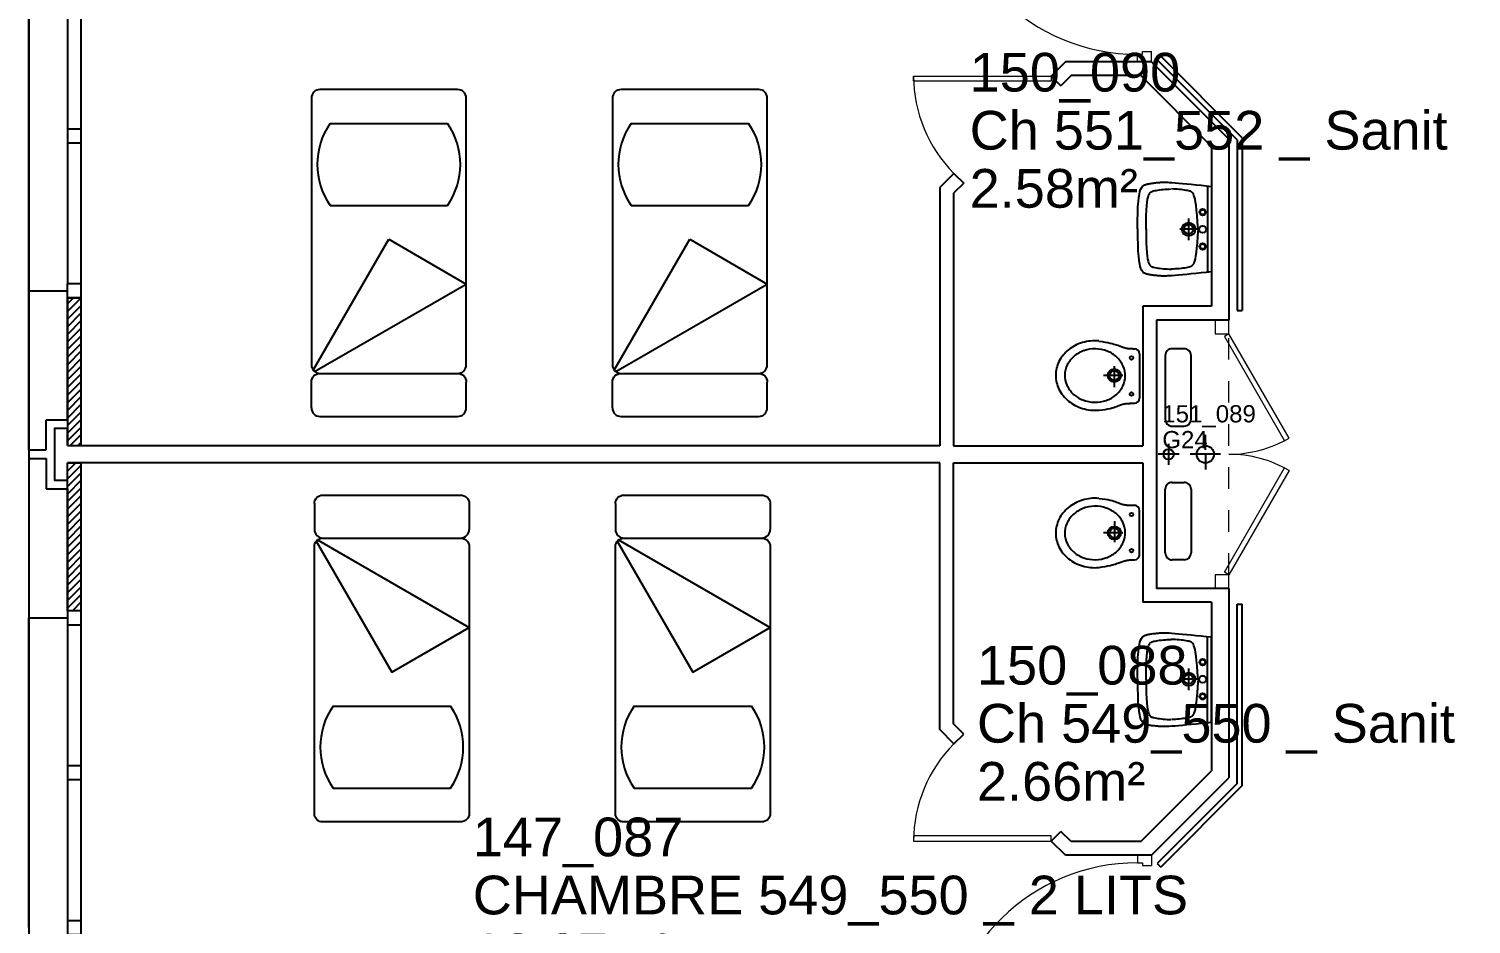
# Model space of a CAD drawing. Header units: metres. Extents: x -5 to 211, y -2 to 116.
# Drawn here: x 143.8 to 152.18, y 86.22 to 91.42 of the extents above; entities that cross this region are included whole.
import ezdxf

# ---------------------------------------------------------------- set-up
doc = ezdxf.new("R2010")
doc.units = ezdxf.units.M
doc.header["$MEASUREMENT"] = 0
doc.linetypes.add('CACHÉ', pattern=[0.25, 0.125, -0.125])
doc.linetypes.add('CONTINU', pattern=[0])
doc.layers.get('0').update_dxf_attribs({"linetype": 'CONTINUOUS'})
for name, color, linetype in [('004 isolation', 7, 'CONTINUOUS'), ('006 sanitaire', 5, 'CONTINUOUS'), ('009 main courante', 171, 'CONTINUOUS'), ('400 Lits', 150, 'CONTINUOUS'), ('A_CHASS', 4, 'CONTINUOUS'), ('A_Etiqu_Gaine', 8, 'CONTINUOUS'), ('A_Etiqu_Gaine_code', 8, 'CONTINUOUS'), ('A_Etiqu_Local', 8, 'CONTINUOUS'), ('A_MURS_ALÈG', 7, 'CONTINU'), ('A_MURS_CLOI', 7, 'CONTINUOUS'), ('A_MURS_STRU', 7, 'CONTINU'), ('CONTOUR', 54, 'CONTINUOUS')]:
    doc.layers.add(name, color=color, linetype=linetype)
doc.layers.add('A_PORT', color=8, linetype='CONTINUOUS', lineweight=0)
doc.styles.add('Attribut', font='arial.ttf')

# ---------------------------------------------------------------- blocks, each defined once
blk = doc.blocks.new('A_Etiqu_Local')
at = {"style": 'Attribut', "flags": 1}
for tag, p in [('CODE_HOPITAL', (-0.4463, 1.9645)), ('CODE_SITE', (-0.4463, 1.7395)), ('CODE_BATIMENT', (-0.4463, 1.5145)), ('CODE_SECTEUR', (-0.4463, 1.2895)), ('CODE_ETAGE', (-0.4463, 1.0645)), ('NOM_NORMALISE', (-0.4463, -0.843)), ('SECTEUR_ACTIVITE', (-0.4463, -1.068)), ('SOUS_SECTEUR_ACTIVITE', (-0.4463, -1.293)), ('VOLUME', (-0.4463, -1.518)), ('SERVICE', (-0.4463, -1.743)), ('CODE_UG', (-0.4463, -1.968)), ('CODE_UA', (-0.4463, -2.193)), ('CODE_POLE', (-0.4463, -2.418)), ('OCCUPANT_EXTERNE', (-0.4463, -2.643)), ('DISPONIBILITE', (-0.4463, -2.868)), ('ACCES_HANDICAPES', (-0.4463, -3.093)), ('NATURE_SOL', (-0.4463, -3.318)), ('RISQUE_LABORATOIRE', (-0.4463, -3.543)), ('AMIANTE', (-0.4463, -3.768))]:
    blk.add_attdef(tag, p, '', height=0.15, dxfattribs=at)
at = {"layer": 'A_Etiqu_Local', "style": 'Attribut'}
for tag, p in [('CODE_PIECE', (-0.4437, 0.5281)), ('NOM_USAGE', (-0.4437, 0.1906)), ('SURFACE', (-0.4437, -0.1469))]:
    blk.add_attdef(tag, p, '', height=0.225, dxfattribs=at)
blk = doc.blocks.new('A_Etiqu_Gaine')
at = {"style": 'Attribut', "flags": 1}
for tag, p in [('CODE_HOPITAL', (-0.4323, 0.8651)), ('CODE_SITE', (-0.4323, 0.7151)), ('CODE_BATIMENT', (-0.4323, 0.5651)), ('CODE_SECTEUR', (-0.4323, 0.4151)), ('CODE_ETAGE', (-0.4323, 0.2651)), ('NOM_NORMALISE', (-0.4323, -0.3349)), ('SECTEUR_ACTIVITE', (-0.4323, -0.4849)), ('SOUS_SECTEUR_ACTIVITE', (-0.4323, -0.6349)), ('SURFACE', (-0.4323, -0.7849)), ('CODE_UG', (-0.4323, -0.9349)), ('CODE_POLE', (-0.4323, -1.0849)), ('AMIANTE', (-0.4323, -1.2349))]:
    blk.add_attdef(tag, p, '', height=0.1, dxfattribs=at)
at = {"layer": 'A_Etiqu_Gaine', "style": 'Attribut'}
blk.add_attdef('NOM_USAGE', (-0.4323, -0.1849), '', height=0.1, dxfattribs=at)
at = {"layer": 'A_Etiqu_Gaine_code', "style": 'Attribut'}
blk.add_attdef('CODE_PIECE', (-0.4323, -0.0349), '', height=0.1, dxfattribs=at)

msp = doc.modelspace()

# ---------------------------------------------------------------- linework, layer by layer
at = {"layer": '004 isolation', "color": 8, "linetype": 'Continuous'}
for p, q in [((144.0616, 89.8566), (144.0252, 89.8202)), ((144.0252, 89.8566), (144.0252, 88.9965)), ((144.0252, 89.8566), (144.1052, 89.8566)), ((144.0252, 89.776), (144.1052, 89.856)), ((144.1052, 89.8118), (144.0252, 89.7318)), ((144.1052, 88.9965), (144.1052, 89.8566)), ((144.0252, 89.6876), (144.1052, 89.7676)), ((144.1052, 89.7234), (144.0252, 89.6434)), ((144.0252, 89.5992), (144.1052, 89.6792)), ((144.1052, 89.635), (144.0252, 89.555)), ((144.0252, 89.5108), (144.1052, 89.5908)), ((144.1052, 89.5466), (144.0252, 89.4666)), ((144.0252, 89.4224), (144.1052, 89.5024)), ((144.1052, 89.4582), (144.0252, 89.3782)), ((144.0252, 89.334), (144.1052, 89.414)), ((144.1052, 89.3698), (144.0252, 89.2898)), ((144.0252, 89.2456), (144.1052, 89.3256)), ((144.1052, 89.2814), (144.0252, 89.2014)), ((144.0252, 89.1572), (144.1052, 89.2372)), ((144.1052, 89.1931), (144.0252, 89.1131)), ((144.0252, 89.0689), (144.1052, 89.1489)), ((144.1052, 89.1047), (144.0252, 89.0247)), ((144.0412, 88.9965), (144.1052, 89.0605)), ((144.0252, 88.9965), (144.1052, 88.9965)), ((144.1052, 89.0163), (144.0854, 88.9965)), ((144.0293, 88.8962), (144.0252, 88.8921)), ((144.0252, 88.8479), (144.0735, 88.8962)), ((144.0252, 88.036), (144.0252, 88.8962)), ((144.0252, 88.8962), (144.1052, 88.8962)), ((144.1052, 88.8837), (144.0252, 88.8037)), ((144.1052, 88.036), (144.1052, 88.8962)), ((144.0252, 88.7595), (144.1052, 88.8395)), ((144.1052, 88.7953), (144.0252, 88.7153)), ((144.0252, 88.6711), (144.1052, 88.7511)), ((144.1052, 88.7069), (144.0252, 88.6269)), ((144.0252, 88.5827), (144.1052, 88.6627)), ((144.1052, 88.6185), (144.0252, 88.5385)), ((144.0252, 88.4943), (144.1052, 88.5743)), ((144.1052, 88.5301), (144.0252, 88.4501)), ((144.0252, 88.4059), (144.1052, 88.4859)), ((144.1052, 88.4418), (144.0252, 88.3618)), ((144.0252, 88.3176), (144.1052, 88.3975)), ((144.1052, 88.3534), (144.0252, 88.2734)), ((144.0252, 88.2292), (144.1052, 88.3092)), ((144.1052, 88.265), (144.0252, 88.185)), ((144.0252, 88.1408), (144.1052, 88.2208)), ((144.1052, 88.1766), (144.0252, 88.0966)), ((144.0252, 88.0524), (144.1052, 88.1324)), ((144.1052, 88.036), (144.0252, 88.036)), ((144.1052, 88.0882), (144.053, 88.036)), ((144.0972, 88.036), (144.1052, 88.044))]:
    msp.add_line(p, q, dxfattribs=at)
at = {"layer": '006 sanitaire', "color": 8, "linetype": 'Continuous'}
for p, q in [((150.2553, 90.4588), (150.2588, 90.4738)), ((150.2588, 90.4738), (150.2626, 90.4854)), ((150.2626, 90.4854), (150.2668, 90.4941)), ((150.2668, 90.4941), (150.2714, 90.5007)), ((150.2714, 90.5007), (150.2737, 90.5034)), ((150.2737, 90.5034), (150.2762, 90.5058)), ((150.2762, 90.5058), (150.2789, 90.508)), ((150.2789, 90.508), (150.2817, 90.5099)), ((150.2817, 90.5099), (150.2848, 90.5116)), ((150.2848, 90.5116), (150.2882, 90.5131)), ((150.2882, 90.5131), (150.2919, 90.5144)), ((150.2919, 90.5144), (150.2959, 90.5156)), ((150.2959, 90.5156), (150.3003, 90.5167)), ((150.3003, 90.5167), (150.3052, 90.5178)), ((150.3052, 90.5178), (150.3105, 90.5188)), ((150.3105, 90.5188), (150.3162, 90.5198)), ((150.3118, 90.4583), (150.3152, 90.4637)), ((150.3152, 90.4637), (150.3169, 90.4659)), ((150.3162, 90.5198), (150.3223, 90.5208)), ((150.3169, 90.4659), (150.3186, 90.4679)), ((150.3186, 90.4679), (150.3205, 90.4695)), ((150.3205, 90.4695), (150.3225, 90.471)), ((150.3223, 90.5208), (150.3285, 90.5217)), ((150.3225, 90.471), (150.3246, 90.4723)), ((150.3246, 90.4723), (150.3269, 90.4734)), ((150.3269, 90.4734), (150.3293, 90.4744)), ((150.3285, 90.5217), (150.335, 90.5226)), ((150.3293, 90.4744), (150.332, 90.4753)), ((150.332, 90.4753), (150.335, 90.4761)), ((150.335, 90.5226), (150.3416, 90.5234)), ((150.335, 90.4761), (150.3382, 90.4769)), ((150.3382, 90.4769), (150.3455, 90.4785)), ((150.3416, 90.5234), (150.3481, 90.5242)), ((150.3455, 90.4785), (150.3539, 90.4801)), ((150.3481, 90.5242), (150.3546, 90.5248)), ((150.3539, 90.4801), (150.3631, 90.4816)), ((150.3546, 90.5248), (150.361, 90.5255)), ((150.361, 90.5255), (150.3672, 90.526)), ((150.3631, 90.4816), (150.3731, 90.483)), ((150.3672, 90.526), (150.3731, 90.5265)), ((150.3731, 90.5265), (150.3788, 90.5269)), ((150.3731, 90.483), (150.3835, 90.4843)), ((150.3788, 90.5269), (150.3844, 90.5272)), ((150.3835, 90.4843), (150.3944, 90.4854)), ((150.3844, 90.5272), (150.39, 90.5274)), ((150.39, 90.5274), (150.3957, 90.5275)), ((150.3944, 90.4854), (150.4055, 90.4864)), ((150.3957, 90.5275), (150.4015, 90.5275)), ((150.4015, 90.5275), (150.4076, 90.5274)), ((150.4055, 90.4864), (150.4167, 90.4873)), ((150.4076, 90.5274), (150.4139, 90.5273)), ((150.4139, 90.5273), (150.4207, 90.527)), ((150.4167, 90.4873), (150.4277, 90.4879)), ((150.4207, 90.527), (150.428, 90.5266)), ((150.4277, 90.4879), (150.4385, 90.4882)), ((150.428, 90.5266), (150.4444, 90.5256)), ((150.4536, 90.4879), (150.4428, 90.4882)), ((150.4444, 90.5256), (150.463, 90.5241)), ((150.4646, 90.4873), (150.4536, 90.4879)), ((150.463, 90.5241), (150.4836, 90.5223)), ((150.4758, 90.4864), (150.4646, 90.4873)), ((150.4869, 90.4854), (150.4758, 90.4864)), ((150.4836, 90.5223), (150.5063, 90.5202)), ((150.4978, 90.4843), (150.4869, 90.4854)), ((150.5083, 90.483), (150.4978, 90.4843)), ((150.5063, 90.5202), (150.5307, 90.5178)), ((150.5182, 90.4816), (150.5083, 90.483)), ((150.5274, 90.4801), (150.5182, 90.4816)), ((150.5358, 90.4785), (150.5274, 90.4801)), ((150.5307, 90.5178), (150.5569, 90.5152)), ((150.5431, 90.4769), (150.5358, 90.4785)), ((150.5463, 90.4761), (150.5431, 90.4769)), ((150.5493, 90.4753), (150.5463, 90.4761)), ((150.552, 90.4744), (150.5493, 90.4753)), ((150.5544, 90.4734), (150.552, 90.4744)), ((150.5567, 90.4723), (150.5544, 90.4734)), ((150.5588, 90.471), (150.5567, 90.4723)), ((150.5569, 90.5152), (150.5845, 90.5124)), ((150.5608, 90.4695), (150.5588, 90.471)), ((150.5627, 90.4679), (150.5608, 90.4695)), ((150.5644, 90.4659), (150.5627, 90.4679)), ((150.5661, 90.4637), (150.5644, 90.4659)), ((150.5695, 90.4583), (150.5661, 90.4637)), ((150.5845, 90.5124), (150.6136, 90.5095)), ((150.6136, 90.5095), (150.6438, 90.5065)), ((150.6438, 90.5065), (150.6753, 90.5034)), ((150.6504, 90.5034), (150.6504, 90.0081)), ((150.6753, 90.5034), (150.6753, 90.0081)), ((150.2456, 90.3487), (150.2473, 90.3852)), ((150.2473, 90.3852), (150.2496, 90.4152)), ((150.2496, 90.4152), (150.2522, 90.4394)), ((150.2522, 90.4394), (150.2553, 90.4588)), ((150.2969, 90.3658), (150.2987, 90.3914)), ((150.2987, 90.3914), (150.3007, 90.4122)), ((150.3007, 90.4122), (150.3031, 90.4286)), ((150.3031, 90.4286), (150.3058, 90.4414)), ((150.3058, 90.4414), (150.3087, 90.4511)), ((150.3087, 90.4511), (150.3118, 90.4583)), ((150.5727, 90.4511), (150.5695, 90.4583)), ((150.5758, 90.4414), (150.5727, 90.4511)), ((150.5788, 90.4286), (150.5758, 90.4414)), ((150.5818, 90.4122), (150.5788, 90.4286)), ((150.5847, 90.3914), (150.5818, 90.4122)), ((150.5876, 90.3658), (150.5847, 90.3914)), ((150.2435, 90.2538), (150.2443, 90.3052)), ((150.2443, 90.3052), (150.2456, 90.3487)), ((150.2944, 90.2535), (150.2948, 90.2975)), ((150.2948, 90.2975), (150.2956, 90.3347)), ((150.2956, 90.3347), (150.2969, 90.3658)), ((150.5417, 90.317), (150.5417, 90.1905)), ((150.5905, 90.3347), (150.5876, 90.3658)), ((150.5934, 90.2975), (150.5905, 90.3347)), ((150.5964, 90.2535), (150.5934, 90.2975)), ((150.2435, 90.2577), (150.2443, 90.2063)), ((150.2944, 90.2569), (150.2948, 90.2129)), ((150.2948, 90.2129), (150.2956, 90.1757)), ((150.5928, 90.2538), (150.4907, 90.2538)), ((150.5934, 90.2129), (150.5905, 90.1757)), ((150.5964, 90.2569), (150.5934, 90.2129)), ((150.2443, 90.2063), (150.2456, 90.1627)), ((150.2456, 90.1627), (150.2473, 90.1263)), ((150.2473, 90.1263), (150.2496, 90.0963)), ((150.2956, 90.1757), (150.2969, 90.1446)), ((150.2969, 90.1446), (150.2987, 90.119)), ((150.5876, 90.1446), (150.5847, 90.119)), ((150.5905, 90.1757), (150.5876, 90.1446)), ((150.2496, 90.0963), (150.2522, 90.072)), ((150.2522, 90.072), (150.2553, 90.0527)), ((150.2553, 90.0527), (150.2588, 90.0376)), ((150.2987, 90.119), (150.3007, 90.0982)), ((150.3007, 90.0982), (150.3031, 90.0818)), ((150.3031, 90.0818), (150.3058, 90.069)), ((150.3058, 90.069), (150.3087, 90.0593)), ((150.3087, 90.0593), (150.3118, 90.0521)), ((150.3118, 90.0521), (150.3152, 90.0467)), ((150.3152, 90.0467), (150.3169, 90.0445)), ((150.3169, 90.0445), (150.3186, 90.0425)), ((150.3186, 90.0425), (150.3205, 90.0409)), ((150.3205, 90.0409), (150.3225, 90.0394)), ((150.5608, 90.0409), (150.5588, 90.0394)), ((150.5627, 90.0425), (150.5608, 90.0409)), ((150.5644, 90.0445), (150.5627, 90.0425)), ((150.5661, 90.0467), (150.5644, 90.0445)), ((150.5695, 90.0521), (150.5661, 90.0467)), ((150.5727, 90.0593), (150.5695, 90.0521)), ((150.5758, 90.069), (150.5727, 90.0593)), ((150.5788, 90.0818), (150.5758, 90.069)), ((150.5818, 90.0982), (150.5788, 90.0818)), ((150.5847, 90.119), (150.5818, 90.0982)), ((150.2588, 90.0376), (150.2626, 90.0261)), ((150.2626, 90.0261), (150.2668, 90.0174)), ((150.2668, 90.0174), (150.2714, 90.0108)), ((150.2714, 90.0108), (150.2737, 90.008)), ((150.2737, 90.008), (150.2762, 90.0056)), ((150.2762, 90.0056), (150.2789, 90.0035)), ((150.2789, 90.0035), (150.2817, 90.0016)), ((150.2817, 90.0016), (150.2848, 89.9999)), ((150.2848, 89.9999), (150.2882, 89.9984)), ((150.2882, 89.9984), (150.2919, 89.997)), ((150.2919, 89.997), (150.2959, 89.9958)), ((150.2959, 89.9958), (150.3003, 89.9947)), ((150.3003, 89.9947), (150.3052, 89.9936)), ((150.3052, 89.9936), (150.3105, 89.9926)), ((150.3105, 89.9926), (150.3162, 89.9916)), ((150.3162, 89.9916), (150.3223, 89.9906)), ((150.3223, 89.9906), (150.3285, 89.9897)), ((150.3225, 90.0394), (150.3246, 90.0381)), ((150.3246, 90.0381), (150.3269, 90.037)), ((150.3269, 90.037), (150.3293, 90.036)), ((150.3285, 89.9897), (150.335, 89.9889)), ((150.3293, 90.036), (150.332, 90.0351)), ((150.332, 90.0351), (150.335, 90.0343)), ((150.335, 90.0343), (150.3382, 90.0335)), ((150.335, 89.9889), (150.3416, 89.9881)), ((150.3382, 90.0335), (150.3455, 90.0319)), ((150.3416, 89.9881), (150.3481, 89.9873)), ((150.3455, 90.0319), (150.3539, 90.0303)), ((150.3481, 89.9873), (150.3546, 89.9866)), ((150.3539, 90.0303), (150.3632, 90.0288)), ((150.3546, 89.9866), (150.361, 89.986)), ((150.361, 89.986), (150.3672, 89.9854)), ((150.3632, 90.0288), (150.3732, 90.0274)), ((150.3672, 89.9854), (150.3731, 89.985)), ((150.3731, 89.985), (150.3788, 89.9846)), ((150.3732, 90.0274), (150.3838, 90.0261)), ((150.3788, 89.9846), (150.3844, 89.9843)), ((150.3838, 90.0261), (150.3949, 90.0249)), ((150.3844, 89.9843), (150.39, 89.9841)), ((150.39, 89.9841), (150.3957, 89.984)), ((150.3949, 90.0249), (150.4063, 90.0239)), ((150.3957, 89.984), (150.4015, 89.9839)), ((150.4015, 89.9839), (150.4076, 89.984)), ((150.4063, 90.0239), (150.4178, 90.0231)), ((150.4076, 89.984), (150.4139, 89.9842)), ((150.4139, 89.9842), (150.4207, 89.9845)), ((150.4178, 90.0231), (150.4293, 90.0225)), ((150.4207, 89.9845), (150.428, 89.9848)), ((150.428, 89.9848), (150.4444, 89.9859)), ((150.4293, 90.0225), (150.4407, 90.0221)), ((150.452, 90.0225), (150.4406, 90.0221)), ((150.4444, 89.9859), (150.463, 89.9874)), ((150.4635, 90.0231), (150.452, 90.0225)), ((150.463, 89.9874), (150.4836, 89.9892)), ((150.475, 90.0239), (150.4635, 90.0231)), ((150.4864, 90.0249), (150.475, 90.0239)), ((150.4836, 89.9892), (150.5063, 89.9913)), ((150.4975, 90.0261), (150.4864, 90.0249)), ((150.5081, 90.0274), (150.4975, 90.0261)), ((150.5063, 89.9913), (150.5307, 89.9936)), ((150.5181, 90.0288), (150.5081, 90.0274)), ((150.5274, 90.0303), (150.5181, 90.0288)), ((150.5358, 90.0319), (150.5274, 90.0303)), ((150.5307, 89.9936), (150.5569, 89.9962)), ((150.5431, 90.0335), (150.5358, 90.0319)), ((150.5463, 90.0343), (150.5431, 90.0335)), ((150.5493, 90.0351), (150.5463, 90.0343)), ((150.552, 90.036), (150.5493, 90.0351)), ((150.5544, 90.037), (150.552, 90.036)), ((150.5567, 90.0381), (150.5544, 90.037)), ((150.5588, 90.0394), (150.5567, 90.0381)), ((150.5569, 89.9962), (150.5845, 89.999)), ((150.5845, 89.999), (150.6136, 90.0019)), ((150.6136, 90.0019), (150.6438, 90.005)), ((150.6438, 90.005), (150.6753, 90.0081)), ((150.0196, 89.6041), (150.039, 89.6011)), ((150.039, 89.6011), (150.0562, 89.5982)), ((150.0562, 89.5982), (150.0713, 89.5954)), ((150.0713, 89.5954), (150.0847, 89.5926)), ((150.0847, 89.5926), (150.0963, 89.5898)), ((150.0963, 89.5898), (150.1064, 89.5872)), ((150.1064, 89.5872), (150.1152, 89.5847)), ((150.1152, 89.5847), (150.1228, 89.5823)), ((150.1228, 89.5823), (150.1294, 89.5801)), ((150.1294, 89.5801), (150.1352, 89.578)), ((150.1352, 89.578), (150.1378, 89.5771)), ((150.1378, 89.5771), (150.1402, 89.5762)), ((150.1402, 89.5762), (150.1426, 89.5753)), ((150.1426, 89.5753), (150.1448, 89.5745)), ((150.1448, 89.5745), (150.1469, 89.5737)), ((150.1469, 89.5737), (150.149, 89.5729)), ((150.149, 89.5729), (150.1511, 89.5721)), ((150.1511, 89.5721), (150.1531, 89.5714)), ((150.1531, 89.5714), (150.1552, 89.5706)), ((150.1552, 89.5706), (150.1572, 89.5699)), ((150.1572, 89.5699), (150.1594, 89.5692)), ((150.1594, 89.5692), (150.1616, 89.5684)), ((150.1616, 89.5684), (150.1638, 89.5677)), ((150.1638, 89.5677), (150.166, 89.567)), ((150.166, 89.567), (150.1683, 89.5663)), ((150.1683, 89.5663), (150.1706, 89.5657)), ((150.1706, 89.5657), (150.1729, 89.565)), ((150.1729, 89.565), (150.1751, 89.5645)), ((150.1751, 89.5645), (150.1774, 89.5639)), ((150.1774, 89.5639), (150.1797, 89.5634)), ((150.1797, 89.5634), (150.1841, 89.5625)), ((150.1841, 89.5625), (150.1884, 89.5618)), ((150.1884, 89.5618), (150.1927, 89.5612)), ((150.1927, 89.5612), (150.197, 89.5608)), ((150.197, 89.5608), (150.2012, 89.5605)), ((150.2012, 89.5605), (150.2055, 89.5603)), ((150.2055, 89.5603), (150.2099, 89.5602)), ((150.2099, 89.5602), (150.2144, 89.5602)), ((150.2144, 89.5602), (150.219, 89.5601)), ((150.219, 89.5601), (150.2237, 89.5601)), ((150.2237, 89.5601), (150.2269, 89.56)), ((150.5157, 89.5599), (150.4457, 89.5599)), ((150.1099, 89.3355), (150.1099, 89.4576)), ((150.2557, 89.53), (150.2557, 89.2728)), ((150.4057, 89.5199), (150.4057, 89.1499)), ((150.5557, 89.1499), (150.5557, 89.5199)), ((150.1588, 89.4039), (150.0465, 89.4039)), ((150.0196, 89.2037), (150.039, 89.2054)), ((150.039, 89.2054), (150.0562, 89.2075)), ((150.0562, 89.2075), (150.0713, 89.2099)), ((150.0713, 89.2099), (150.0847, 89.2126)), ((150.0847, 89.2126), (150.0963, 89.2154)), ((150.0963, 89.2154), (150.1064, 89.2183)), ((150.1064, 89.2183), (150.1152, 89.2212)), ((150.1152, 89.2212), (150.1228, 89.2241)), ((150.1228, 89.2241), (150.1294, 89.2268)), ((150.1294, 89.2268), (150.1352, 89.2292)), ((150.1352, 89.2292), (150.1378, 89.2303)), ((150.1378, 89.2303), (150.1402, 89.2313)), ((150.1402, 89.2313), (150.1426, 89.2323)), ((150.1426, 89.2323), (150.1448, 89.2331)), ((150.1448, 89.2331), (150.1469, 89.234)), ((150.1469, 89.234), (150.149, 89.2347)), ((150.149, 89.2347), (150.1511, 89.2354)), ((150.1511, 89.2354), (150.1531, 89.2361)), ((150.1531, 89.2361), (150.1552, 89.2367)), ((150.1552, 89.2367), (150.1572, 89.2373)), ((150.1572, 89.2373), (150.1594, 89.2378)), ((150.1594, 89.2378), (150.1616, 89.2383)), ((150.1616, 89.2383), (150.1638, 89.2387)), ((150.1638, 89.2387), (150.166, 89.2392)), ((150.166, 89.2392), (150.1683, 89.2396)), ((150.1683, 89.2396), (150.1706, 89.2399)), ((150.1706, 89.2399), (150.1729, 89.2403)), ((150.1729, 89.2403), (150.1751, 89.2406)), ((150.1751, 89.2406), (150.1774, 89.2409)), ((150.1774, 89.2409), (150.1797, 89.2411)), ((150.1797, 89.2411), (150.1841, 89.2416)), ((150.1841, 89.2416), (150.1884, 89.2419)), ((150.1884, 89.2419), (150.1927, 89.2422)), ((150.1927, 89.2422), (150.197, 89.2424)), ((150.197, 89.2424), (150.2012, 89.2425)), ((150.2012, 89.2425), (150.2055, 89.2426)), ((150.2055, 89.2426), (150.2099, 89.2427)), ((150.2099, 89.2427), (150.2144, 89.2427)), ((150.2144, 89.2427), (150.219, 89.2427)), ((150.219, 89.2427), (150.2237, 89.2427)), ((150.2237, 89.2427), (150.2269, 89.2429)), ((150.4457, 89.1099), (150.5157, 89.1099)), ((150.639, 88.9716), (150.639, 89.0594)), ((150.4253, 89.008), (150.4253, 88.885)), ((150.4868, 88.9465), (150.3638, 88.9465)), ((150.7269, 88.9465), (150.5512, 88.9465)), ((150.639, 88.9465), (150.639, 88.8587)), ((150.4457, 88.7831), (150.5157, 88.7831)), ((150.4057, 88.3731), (150.4057, 88.7431)), ((150.5557, 88.7431), (150.5557, 88.3731)), ((150.0196, 88.6894), (150.039, 88.6877)), ((150.039, 88.6877), (150.0562, 88.6856)), ((150.0562, 88.6856), (150.0713, 88.6831)), ((150.0713, 88.6831), (150.0847, 88.6805)), ((150.0847, 88.6805), (150.0963, 88.6776)), ((150.0963, 88.6776), (150.1064, 88.6747)), ((150.1064, 88.6747), (150.1152, 88.6718)), ((150.1152, 88.6718), (150.1228, 88.669)), ((150.1228, 88.669), (150.1294, 88.6663)), ((150.1294, 88.6663), (150.1352, 88.6639)), ((150.1352, 88.6639), (150.1378, 88.6628)), ((150.1378, 88.6628), (150.1402, 88.6618)), ((150.1402, 88.6618), (150.1426, 88.6608)), ((150.1426, 88.6608), (150.1448, 88.6599)), ((150.1448, 88.6599), (150.1469, 88.6591)), ((150.1469, 88.6591), (150.149, 88.6583)), ((150.149, 88.6583), (150.1511, 88.6576)), ((150.1511, 88.6576), (150.1531, 88.657)), ((150.1531, 88.657), (150.1552, 88.6564)), ((150.1552, 88.6564), (150.1572, 88.6558)), ((150.1572, 88.6558), (150.1594, 88.6553)), ((150.1594, 88.6553), (150.1616, 88.6548)), ((150.1616, 88.6548), (150.1638, 88.6543)), ((150.1638, 88.6543), (150.166, 88.6539)), ((150.166, 88.6539), (150.1683, 88.6535)), ((150.1683, 88.6535), (150.1706, 88.6531)), ((150.1706, 88.6531), (150.1729, 88.6528)), ((150.1729, 88.6528), (150.1751, 88.6525)), ((150.1751, 88.6525), (150.1774, 88.6522)), ((150.1774, 88.6522), (150.1797, 88.6519)), ((150.1797, 88.6519), (150.1841, 88.6515)), ((150.1841, 88.6515), (150.1884, 88.6511)), ((150.1884, 88.6511), (150.1927, 88.6509)), ((150.1927, 88.6509), (150.197, 88.6507)), ((150.197, 88.6507), (150.2012, 88.6505)), ((150.2012, 88.6505), (150.2055, 88.6504)), ((150.2055, 88.6504), (150.2099, 88.6504)), ((150.2099, 88.6504), (150.2144, 88.6503)), ((150.2144, 88.6503), (150.219, 88.6503)), ((150.219, 88.6503), (150.2237, 88.6503)), ((150.2237, 88.6503), (150.2269, 88.6502)), ((150.2557, 88.363), (150.2557, 88.6202)), ((150.1099, 88.5575), (150.1099, 88.4355)), ((150.1588, 88.4892), (150.0465, 88.4892)), ((150.0196, 88.289), (150.039, 88.2919)), ((150.039, 88.2919), (150.0562, 88.2948)), ((150.0562, 88.2948), (150.0713, 88.2977)), ((150.0713, 88.2977), (150.0847, 88.3005)), ((150.0847, 88.3005), (150.0963, 88.3032)), ((150.0963, 88.3032), (150.1064, 88.3059)), ((150.1064, 88.3059), (150.1152, 88.3084)), ((150.1152, 88.3084), (150.1228, 88.3108)), ((150.1228, 88.3108), (150.1294, 88.313)), ((150.1294, 88.313), (150.1352, 88.315)), ((150.1352, 88.315), (150.1378, 88.316)), ((150.1378, 88.316), (150.1402, 88.3169)), ((150.1402, 88.3169), (150.1426, 88.3178)), ((150.1426, 88.3178), (150.1448, 88.3186)), ((150.1448, 88.3186), (150.1469, 88.3194)), ((150.1469, 88.3194), (150.149, 88.3202)), ((150.149, 88.3202), (150.1511, 88.3209)), ((150.1511, 88.3209), (150.1531, 88.3217)), ((150.1531, 88.3217), (150.1552, 88.3224)), ((150.1552, 88.3224), (150.1572, 88.3232)), ((150.1572, 88.3232), (150.1594, 88.3239)), ((150.1594, 88.3239), (150.1616, 88.3246)), ((150.1616, 88.3246), (150.1638, 88.3253)), ((150.1638, 88.3253), (150.166, 88.326)), ((150.166, 88.326), (150.1683, 88.3267)), ((150.1683, 88.3267), (150.1706, 88.3274)), ((150.1706, 88.3274), (150.1729, 88.328)), ((150.1729, 88.328), (150.1751, 88.3286)), ((150.1751, 88.3286), (150.1774, 88.3292)), ((150.1774, 88.3292), (150.1797, 88.3297)), ((150.1797, 88.3297), (150.1841, 88.3306)), ((150.1841, 88.3306), (150.1884, 88.3313)), ((150.1884, 88.3313), (150.1927, 88.3318)), ((150.1927, 88.3318), (150.197, 88.3322)), ((150.197, 88.3322), (150.2012, 88.3325)), ((150.2012, 88.3325), (150.2055, 88.3327)), ((150.2055, 88.3327), (150.2099, 88.3328)), ((150.2099, 88.3328), (150.2144, 88.3329)), ((150.2144, 88.3329), (150.219, 88.3329)), ((150.219, 88.3329), (150.2237, 88.3329)), ((150.2237, 88.3329), (150.2269, 88.333)), ((150.5157, 88.3331), (150.4457, 88.3331)), ((150.2588, 87.8554), (150.2626, 87.867)), ((150.2626, 87.867), (150.2668, 87.8757)), ((150.2668, 87.8757), (150.2714, 87.8823)), ((150.2714, 87.8823), (150.2737, 87.885)), ((150.2737, 87.885), (150.2762, 87.8875)), ((150.2762, 87.8875), (150.2789, 87.8896)), ((150.2789, 87.8896), (150.2817, 87.8915)), ((150.2817, 87.8915), (150.2848, 87.8932)), ((150.2848, 87.8932), (150.2882, 87.8947)), ((150.2882, 87.8947), (150.2919, 87.896)), ((150.2919, 87.896), (150.2959, 87.8972)), ((150.2959, 87.8972), (150.3003, 87.8984)), ((150.3003, 87.8984), (150.3052, 87.8994)), ((150.3052, 87.8994), (150.3105, 87.9005)), ((150.3105, 87.9005), (150.3162, 87.9015)), ((150.3162, 87.9015), (150.3223, 87.9024)), ((150.3223, 87.9024), (150.3285, 87.9033)), ((150.3285, 87.9033), (150.335, 87.9042)), ((150.335, 87.9042), (150.3416, 87.905)), ((150.3382, 87.8596), (150.3455, 87.8612)), ((150.3416, 87.905), (150.3481, 87.9058)), ((150.3455, 87.8612), (150.3539, 87.8627)), ((150.3481, 87.9058), (150.3546, 87.9064)), ((150.3539, 87.8627), (150.3632, 87.8642)), ((150.3546, 87.9064), (150.361, 87.9071)), ((150.361, 87.9071), (150.3672, 87.9076)), ((150.3632, 87.8642), (150.3732, 87.8657)), ((150.3672, 87.9076), (150.3731, 87.9081)), ((150.3731, 87.9081), (150.3788, 87.9085)), ((150.3732, 87.8657), (150.3838, 87.867)), ((150.3788, 87.9085), (150.3844, 87.9088)), ((150.3838, 87.867), (150.3949, 87.8681)), ((150.3844, 87.9088), (150.39, 87.909)), ((150.39, 87.909), (150.3957, 87.9091)), ((150.3949, 87.8681), (150.4063, 87.8691)), ((150.3957, 87.9091), (150.4015, 87.9091)), ((150.4015, 87.9091), (150.4076, 87.909)), ((150.4063, 87.8691), (150.4178, 87.87)), ((150.4076, 87.909), (150.4139, 87.9089)), ((150.4139, 87.9089), (150.4207, 87.9086)), ((150.4178, 87.87), (150.4293, 87.8706)), ((150.4207, 87.9086), (150.428, 87.9082)), ((150.428, 87.9082), (150.4444, 87.9072)), ((150.4293, 87.8706), (150.4407, 87.871)), ((150.452, 87.8706), (150.4406, 87.871)), ((150.4444, 87.9072), (150.463, 87.9057)), ((150.4635, 87.87), (150.452, 87.8706)), ((150.463, 87.9057), (150.4836, 87.9039)), ((150.475, 87.8691), (150.4635, 87.87)), ((150.4864, 87.8681), (150.475, 87.8691)), ((150.4836, 87.9039), (150.5063, 87.9018)), ((150.4975, 87.867), (150.4864, 87.8681)), ((150.5081, 87.8657), (150.4975, 87.867)), ((150.5063, 87.9018), (150.5307, 87.8994)), ((150.5181, 87.8642), (150.5081, 87.8657)), ((150.5274, 87.8627), (150.5181, 87.8642)), ((150.5358, 87.8612), (150.5274, 87.8627)), ((150.5307, 87.8994), (150.5569, 87.8968)), ((150.5431, 87.8596), (150.5358, 87.8612)), ((150.5569, 87.8968), (150.5845, 87.894)), ((150.5845, 87.894), (150.6136, 87.8911)), ((150.6136, 87.8911), (150.6438, 87.8881)), ((150.6438, 87.8881), (150.6753, 87.885)), ((150.6504, 87.3897), (150.6504, 87.885)), ((150.6753, 87.3897), (150.6753, 87.885)), ((150.2473, 87.7668), (150.2496, 87.7968)), ((150.2496, 87.7968), (150.2522, 87.8211)), ((150.2522, 87.8211), (150.2553, 87.8404)), ((150.2553, 87.8404), (150.2588, 87.8554)), ((150.2987, 87.7741), (150.3007, 87.7948)), ((150.3007, 87.7948), (150.3031, 87.8113)), ((150.3031, 87.8113), (150.3058, 87.824)), ((150.3058, 87.824), (150.3087, 87.8337)), ((150.3087, 87.8337), (150.3118, 87.841)), ((150.3118, 87.841), (150.3152, 87.8464)), ((150.3152, 87.8464), (150.3169, 87.8486)), ((150.3169, 87.8486), (150.3186, 87.8505)), ((150.3186, 87.8505), (150.3205, 87.8522)), ((150.3205, 87.8522), (150.3225, 87.8537)), ((150.3225, 87.8537), (150.3246, 87.8549)), ((150.3246, 87.8549), (150.3269, 87.8561)), ((150.3269, 87.8561), (150.3293, 87.8571)), ((150.3293, 87.8571), (150.332, 87.858)), ((150.332, 87.858), (150.335, 87.8588)), ((150.335, 87.8588), (150.3382, 87.8596)), ((150.5463, 87.8588), (150.5431, 87.8596)), ((150.5493, 87.858), (150.5463, 87.8588)), ((150.552, 87.8571), (150.5493, 87.858)), ((150.5544, 87.8561), (150.552, 87.8571)), ((150.5567, 87.8549), (150.5544, 87.8561)), ((150.5588, 87.8537), (150.5567, 87.8549)), ((150.5608, 87.8522), (150.5588, 87.8537)), ((150.5627, 87.8505), (150.5608, 87.8522)), ((150.5644, 87.8486), (150.5627, 87.8505)), ((150.5661, 87.8464), (150.5644, 87.8486)), ((150.5695, 87.841), (150.5661, 87.8464)), ((150.5727, 87.8337), (150.5695, 87.841)), ((150.5758, 87.824), (150.5727, 87.8337)), ((150.5788, 87.8113), (150.5758, 87.824)), ((150.5818, 87.7948), (150.5788, 87.8113)), ((150.5847, 87.7741), (150.5818, 87.7948)), ((150.2443, 87.6868), (150.2456, 87.7303)), ((150.2456, 87.7303), (150.2473, 87.7668)), ((150.2948, 87.6801), (150.2956, 87.7174)), ((150.2956, 87.7174), (150.2969, 87.7485)), ((150.2969, 87.7485), (150.2987, 87.7741)), ((150.5417, 87.7025), (150.5417, 87.5761)), ((150.5876, 87.7485), (150.5847, 87.7741)), ((150.5905, 87.7174), (150.5876, 87.7485)), ((150.5934, 87.6801), (150.5905, 87.7174)), ((150.2435, 87.6354), (150.2443, 87.6868)), ((150.2435, 87.6393), (150.2443, 87.5879)), ((150.2944, 87.6362), (150.2948, 87.6801)), ((150.2944, 87.6395), (150.2948, 87.5956)), ((150.5928, 87.6393), (150.4907, 87.6393)), ((150.5964, 87.6362), (150.5934, 87.6801)), ((150.5964, 87.6395), (150.5934, 87.5956)), ((150.2443, 87.5879), (150.2456, 87.5443)), ((150.2456, 87.5443), (150.2473, 87.5079)), ((150.2948, 87.5956), (150.2956, 87.5583)), ((150.2956, 87.5583), (150.2969, 87.5272)), ((150.2969, 87.5272), (150.2987, 87.5016)), ((150.5876, 87.5272), (150.5847, 87.5016)), ((150.5905, 87.5583), (150.5876, 87.5272)), ((150.5934, 87.5956), (150.5905, 87.5583)), ((150.2473, 87.5079), (150.2496, 87.4779)), ((150.2496, 87.4779), (150.2522, 87.4536)), ((150.2522, 87.4536), (150.2553, 87.4343)), ((150.2987, 87.5016), (150.3007, 87.4809)), ((150.3007, 87.4809), (150.3031, 87.4645)), ((150.3031, 87.4645), (150.3058, 87.4517)), ((150.3058, 87.4517), (150.3087, 87.442)), ((150.3087, 87.442), (150.3118, 87.4347)), ((150.5727, 87.442), (150.5695, 87.4347)), ((150.5758, 87.4517), (150.5727, 87.442)), ((150.5788, 87.4645), (150.5758, 87.4517)), ((150.5818, 87.4809), (150.5788, 87.4645)), ((150.5847, 87.5016), (150.5818, 87.4809)), ((150.2553, 87.4343), (150.2588, 87.4192)), ((150.2588, 87.4192), (150.2626, 87.4077)), ((150.2626, 87.4077), (150.2668, 87.399)), ((150.2668, 87.399), (150.2714, 87.3924)), ((150.2714, 87.3924), (150.2737, 87.3896)), ((150.2737, 87.3896), (150.2762, 87.3872)), ((150.2762, 87.3872), (150.2789, 87.3851)), ((150.2789, 87.3851), (150.2817, 87.3832)), ((150.2817, 87.3832), (150.2848, 87.3815)), ((150.2848, 87.3815), (150.2882, 87.38)), ((150.2882, 87.38), (150.2919, 87.3787)), ((150.2919, 87.3787), (150.2959, 87.3774)), ((150.2959, 87.3774), (150.3003, 87.3763)), ((150.3003, 87.3763), (150.3052, 87.3752)), ((150.3052, 87.3752), (150.3105, 87.3742)), ((150.3105, 87.3742), (150.3162, 87.3732)), ((150.3118, 87.4347), (150.3152, 87.4293)), ((150.3152, 87.4293), (150.3169, 87.4271)), ((150.3162, 87.3732), (150.3223, 87.3723)), ((150.3169, 87.4271), (150.3186, 87.4252)), ((150.3186, 87.4252), (150.3205, 87.4235)), ((150.3205, 87.4235), (150.3225, 87.4221)), ((150.3223, 87.3723), (150.3285, 87.3713)), ((150.3225, 87.4221), (150.3246, 87.4208)), ((150.3246, 87.4208), (150.3269, 87.4197)), ((150.3269, 87.4197), (150.3293, 87.4187)), ((150.3285, 87.3713), (150.335, 87.3705)), ((150.3293, 87.4187), (150.332, 87.4178)), ((150.332, 87.4178), (150.335, 87.4169)), ((150.335, 87.4169), (150.3382, 87.4161)), ((150.335, 87.3705), (150.3416, 87.3697)), ((150.3382, 87.4161), (150.3455, 87.4145)), ((150.3416, 87.3697), (150.3481, 87.3689)), ((150.3455, 87.4145), (150.3539, 87.413)), ((150.3481, 87.3689), (150.3546, 87.3682)), ((150.3539, 87.413), (150.3631, 87.4115)), ((150.3546, 87.3682), (150.361, 87.3676)), ((150.361, 87.3676), (150.3672, 87.367)), ((150.3631, 87.4115), (150.3731, 87.4101)), ((150.3672, 87.367), (150.3731, 87.3666)), ((150.3731, 87.4101), (150.3835, 87.4088)), ((150.3731, 87.3666), (150.3788, 87.3662)), ((150.3788, 87.3662), (150.3844, 87.3659)), ((150.3835, 87.4088), (150.3944, 87.4076)), ((150.3844, 87.3659), (150.39, 87.3657)), ((150.39, 87.3657), (150.3957, 87.3656)), ((150.3944, 87.4076), (150.4055, 87.4066)), ((150.3957, 87.3656), (150.4015, 87.3655)), ((150.4015, 87.3655), (150.4076, 87.3656)), ((150.4055, 87.4066), (150.4167, 87.4058)), ((150.4076, 87.3656), (150.4139, 87.3658)), ((150.4139, 87.3658), (150.4207, 87.3661)), ((150.4167, 87.4058), (150.4277, 87.4052)), ((150.4207, 87.3661), (150.428, 87.3664)), ((150.4277, 87.4052), (150.4385, 87.4048)), ((150.428, 87.3664), (150.4444, 87.3675)), ((150.4536, 87.4052), (150.4428, 87.4048)), ((150.4444, 87.3675), (150.463, 87.369)), ((150.4646, 87.4058), (150.4536, 87.4052)), ((150.463, 87.369), (150.4836, 87.3708)), ((150.4758, 87.4066), (150.4646, 87.4058)), ((150.4869, 87.4076), (150.4758, 87.4066)), ((150.4836, 87.3708), (150.5063, 87.3729)), ((150.4978, 87.4088), (150.4869, 87.4076)), ((150.5083, 87.4101), (150.4978, 87.4088)), ((150.5063, 87.3729), (150.5307, 87.3752)), ((150.5182, 87.4115), (150.5083, 87.4101)), ((150.5274, 87.413), (150.5182, 87.4115)), ((150.5358, 87.4145), (150.5274, 87.413)), ((150.5307, 87.3752), (150.5569, 87.3778)), ((150.5431, 87.4161), (150.5358, 87.4145)), ((150.5463, 87.4169), (150.5431, 87.4161)), ((150.5493, 87.4178), (150.5463, 87.4169)), ((150.552, 87.4187), (150.5493, 87.4178)), ((150.5544, 87.4197), (150.552, 87.4187)), ((150.5567, 87.4208), (150.5544, 87.4197)), ((150.5588, 87.4221), (150.5567, 87.4208)), ((150.5569, 87.3778), (150.5845, 87.3806)), ((150.5608, 87.4235), (150.5588, 87.4221)), ((150.5627, 87.4252), (150.5608, 87.4235)), ((150.5644, 87.4271), (150.5627, 87.4252)), ((150.5661, 87.4293), (150.5644, 87.4271)), ((150.5695, 87.4347), (150.5661, 87.4293)), ((150.5845, 87.3806), (150.6136, 87.3835)), ((150.6136, 87.3835), (150.6438, 87.3866)), ((150.6438, 87.3866), (150.6753, 87.3897))]:
    msp.add_line(p, q, dxfattribs=at)
for centre, radius in [((150.5417, 90.2538), 0.0387), ((150.6232, 90.3533), 0.0189), ((150.6232, 90.3533), 0.0144), ((150.5417, 90.2538), 0.0274), ((150.6232, 90.2538), 0.0204), ((150.6232, 90.1543), 0.0189), ((150.6232, 90.1543), 0.0144), ((150.2096, 89.5064), 0.0105), ((150.1099, 89.4039), 0.0383), ((150.1099, 89.4039), 0.0276), ((150.2096, 89.2965), 0.0105), ((150.4253, 88.9465), 0.03), ((150.639, 88.9465), 0.05), ((150.2096, 88.5966), 0.0105), ((150.1099, 88.4892), 0.0383), ((150.1099, 88.4892), 0.0276), ((150.2096, 88.3866), 0.0105), ((150.6232, 87.7388), 0.0189), ((150.6232, 87.7388), 0.0144), ((150.5417, 87.6393), 0.0387), ((150.5417, 87.6393), 0.0274), ((150.6232, 87.6393), 0.0204), ((150.6232, 87.5398), 0.0189), ((150.6232, 87.5398), 0.0144)]:
    msp.add_circle(centre, radius, dxfattribs=at)
for centre, radius, start, end in [((149.973, 89.3923), 0.2069, 128.66279, 153.37745), ((149.9887, 89.3727), 0.232, 106.21991, 128.66193), ((149.9894, 89.3819), 0.1761, 108.91066, 130.2683), ((149.9964, 89.3462), 0.2596, 85.01967, 106.22076), ((149.9967, 89.3606), 0.1986, 68.71824, 108.91928), ((150.0049, 89.3816), 0.1761, 47.35982, 68.71746), ((150.2257, 89.53), 0.03, 359.99998, 87.81649), ((150.4457, 89.5199), 0.04, 90.00067, 180.00076), ((150.5157, 89.5199), 0.04, 359.99996, 90.00004), ((149.9478, 89.4049), 0.1787, 153.37703, 180.00001), ((149.9595, 89.4047), 0.1377, 153.69118, 203.91568), ((149.9778, 89.3956), 0.1581, 130.26738, 153.68959), ((150.0171, 89.3948), 0.1581, 23.93857, 47.36079), ((150.0358, 89.4031), 0.1377, 333.69025, 23.93902), ((149.9487, 89.4049), 0.1796, 180.00042, 206.51893), ((149.9757, 89.4184), 0.2098, 206.51896, 231.02157), ((149.9781, 89.4129), 0.1581, 203.93857, 227.36079), ((149.9904, 89.4262), 0.1761, 227.36056, 248.7182), ((150.0058, 89.4259), 0.1761, 288.91066, 310.2683), ((150.0175, 89.4121), 0.1581, 310.26808, 333.6903), ((149.9915, 89.4379), 0.2348, 231.02128, 253.30031), ((149.9987, 89.4619), 0.26, 253.30068, 274.46337), ((149.9985, 89.4472), 0.1986, 248.71743, 288.88532), ((150.2257, 89.2728), 0.03, 272.18353, 359.99998), ((150.4457, 89.1499), 0.04, 179.99996, 270.00004), ((150.5157, 89.1499), 0.04, 270.00077, 0.00066), ((150.4457, 88.7431), 0.04, 89.99996, 180.00004), ((150.5157, 88.7431), 0.04, 359.99924, 89.99933), ((149.9757, 88.4746), 0.2098, 128.97884, 153.48144), ((149.9915, 88.4552), 0.2348, 106.69913, 128.97816), ((149.9904, 88.4669), 0.1761, 111.2818, 132.63944), ((149.9987, 88.4311), 0.26, 85.53723, 106.69992), ((149.9985, 88.4459), 0.1986, 71.08941, 111.2684), ((150.0058, 88.4672), 0.1761, 49.73246, 71.09011), ((150.2257, 88.6202), 0.03, 359.99998, 87.81648), ((149.9487, 88.4881), 0.1796, 153.48091, 179.99942), ((149.9595, 88.4884), 0.1377, 156.0615, 206.3221), ((149.9781, 88.4801), 0.1581, 132.63973, 156.06195), ((150.0175, 88.4809), 0.1581, 26.30915, 49.73137), ((150.0358, 88.49), 0.1377, 336.0615, 26.28815), ((149.9478, 88.4881), 0.1787, 179.99999, 206.62297), ((149.973, 88.5008), 0.2069, 206.62255, 231.33721), ((149.9778, 88.4974), 0.1581, 206.30986, 229.73207), ((149.9894, 88.5112), 0.1761, 229.73246, 251.09011), ((150.0049, 88.5115), 0.1761, 291.2818, 312.63944), ((150.0171, 88.4982), 0.1581, 312.63973, 336.06195), ((150.4457, 88.3731), 0.04, 179.99924, 269.99933), ((150.5157, 88.3731), 0.04, 270.00006, 359.99994), ((149.9887, 88.5204), 0.232, 231.3375, 253.77953), ((149.9964, 88.5469), 0.2596, 253.77984, 274.98093), ((149.9967, 88.5325), 0.1986, 251.08941, 291.29174), ((150.2257, 88.363), 0.03, 272.18353, 359.99998)]:
    msp.add_arc(centre, radius, start, end, dxfattribs=at)
at = {"layer": '009 main courante', "color": 8, "linetype": 'Continuous'}
for p, q in [((150.3591, 91.2379), (150.3803, 91.2591)), ((150.8237, 90.7732), (150.3591, 91.2379)), ((150.8537, 90.7856), (150.3803, 91.2591)), ((150.8237, 90.7732), (150.8237, 89.7822)), ((150.8537, 90.7856), (150.8537, 89.7822)), ((150.8237, 89.7823), (150.8537, 89.7822)), ((150.8237, 88.0748), (150.8537, 88.0749)), ((150.8237, 87.0339), (150.8237, 88.0749)), ((150.8537, 87.0214), (150.8537, 88.0749)), ((150.8237, 87.0339), (150.3591, 86.5692)), ((150.8537, 87.0214), (150.3803, 86.548)), ((150.3591, 86.5692), (150.3803, 86.548))]:
    msp.add_line(p, q, dxfattribs=at)
at = {"layer": '400 Lits', "color": 8, "linetype": 'Continuous'}
for p, q in [((145.5517, 90.8693), (146.2333, 90.8693)), ((147.3017, 90.8693), (147.9833, 90.8693)), ((145.5517, 90.3922), (146.2333, 90.3922)), ((147.3017, 90.3922), (147.9833, 90.3922)), ((145.4534, 89.4349), (145.8925, 90.1955)), ((145.8925, 90.1955), (146.3425, 89.9357)), ((147.2034, 89.4349), (147.6425, 90.1955)), ((147.6425, 90.1955), (148.0925, 89.9357)), ((145.4613, 89.427), (146.3425, 89.9357)), ((147.2113, 89.427), (148.0925, 89.9357)), ((145.4925, 89.4161), (146.2925, 89.4161)), ((147.2425, 89.4161), (148.0425, 89.4161)), ((145.4425, 89.2161), (145.4425, 89.3661)), ((146.3425, 89.2161), (146.3425, 89.3661)), ((147.1925, 89.2161), (147.1925, 89.3661)), ((148.0925, 89.2161), (148.0925, 89.3661)), ((145.4597, 88.6596), (145.4597, 88.5096)), ((146.3597, 88.6596), (146.3597, 88.5096)), ((147.2097, 88.6596), (147.2097, 88.5096)), ((148.1097, 88.6596), (148.1097, 88.5096)), ((145.4786, 88.4487), (146.3597, 87.94)), ((145.5097, 88.4596), (146.3097, 88.4596)), ((147.2286, 88.4487), (148.1097, 87.94)), ((147.2597, 88.4596), (148.0597, 88.4596)), ((145.4706, 88.4407), (145.9097, 87.6802)), ((147.2206, 88.4407), (147.6597, 87.6802)), ((145.9097, 87.6802), (146.3597, 87.94)), ((147.6597, 87.6802), (148.1097, 87.94)), ((145.5689, 87.4834), (146.2505, 87.4834)), ((147.3189, 87.4834), (148.0005, 87.4834)), ((145.5689, 87.0063), (146.2505, 87.0063)), ((147.3189, 87.0063), (148.0005, 87.0063))]:
    msp.add_line(p, q, dxfattribs=at)
for points in [[(146.3425, 89.4658), (146.3425, 91.0161, 0.414213), (146.2925, 91.0661), (145.4925, 91.0661, 0.414214), (145.4425, 91.0161), (145.4425, 89.4658)], [(148.0925, 89.4658), (148.0925, 91.0161, 0.414213), (148.0425, 91.0661), (147.2425, 91.0661, 0.414214), (147.1925, 91.0161), (147.1925, 89.4658)], [(145.4425, 89.4661, 0.414213), (145.4925, 89.4161), (146.2925, 89.4161, 0.414214), (146.3425, 89.4661)], [(147.1925, 89.4661, 0.414213), (147.2425, 89.4161), (148.0425, 89.4161, 0.414214), (148.0925, 89.4661)], [(145.4425, 89.3661, -0.414214), (145.4925, 89.4161), (146.2925, 89.4161, -0.414214), (146.3425, 89.3661)], [(147.1925, 89.3661, -0.414214), (147.2425, 89.4161), (148.0425, 89.4161, -0.414214), (148.0925, 89.3661)], [(145.4425, 89.2161, 0.414213), (145.4925, 89.1661), (146.2925, 89.1661, 0.414214), (146.3425, 89.2161)], [(147.1925, 89.2161, 0.414213), (147.2425, 89.1661), (148.0425, 89.1661, 0.414214), (148.0925, 89.2161)], [(145.4597, 88.6596, -0.414214), (145.5097, 88.7096), (146.3097, 88.7096, -0.414214), (146.3597, 88.6596)], [(147.2097, 88.6596, -0.414214), (147.2597, 88.7096), (148.0597, 88.7096, -0.414214), (148.1097, 88.6596)], [(145.4597, 88.5096, 0.414213), (145.5097, 88.4596), (146.3097, 88.4596, 0.414214), (146.3597, 88.5096)], [(145.4597, 88.4096, -0.414214), (145.5097, 88.4596), (146.3097, 88.4596, -0.414214), (146.3597, 88.4096)], [(147.2097, 88.5096, 0.414213), (147.2597, 88.4596), (148.0597, 88.4596, 0.414214), (148.1097, 88.5096)], [(147.2097, 88.4096, -0.414214), (147.2597, 88.4596), (148.0597, 88.4596, -0.414214), (148.1097, 88.4096)], [(146.3597, 88.4099), (146.3597, 86.8596, -0.414213), (146.3097, 86.8096), (145.5097, 86.8096, -0.414214), (145.4597, 86.8596), (145.4597, 88.4099)], [(148.1097, 88.4099), (148.1097, 86.8596, -0.414213), (148.0597, 86.8096), (147.2597, 86.8096, -0.414214), (147.2097, 86.8596), (147.2097, 88.4099)]]:
    msp.add_lwpolyline(points, format="xyb", dxfattribs=at)
for centre, start, end in [((145.8925, 90.6308), 145.00777, 214.99254), ((145.8925, 90.6308), 325.00791, 34.99193), ((147.6425, 90.6308), 145.00777, 214.99254), ((147.6425, 90.6308), 325.00791, 34.99193), ((145.9097, 87.2449), 145.00777, 214.99254), ((145.9097, 87.2449), 325.00791, 34.99193), ((147.6597, 87.2449), 145.00777, 214.99254), ((147.6597, 87.2449), 325.00791, 34.99193)]:
    msp.add_arc(centre, 0.416, start, end, dxfattribs=at)
at = {"layer": 'A_CHASS', "color": 8, "linetype": 'Continuous'}
for p, q in [((144.0252, 91.6562), (144.0252, 89.9362)), ((144.1052, 89.9362), (144.1052, 91.6562)), ((144.0252, 87.956), (144.0252, 86.236)), ((144.1052, 86.236), (144.1052, 87.956))]:
    msp.add_line(p, q, dxfattribs=at)
for points in [[(144.1052, 90.8362), (144.0252, 90.8362)], [(144.0252, 90.7562), (144.1052, 90.7562)], [(144.1052, 87.136), (144.0252, 87.136)], [(144.0252, 87.056), (144.1052, 87.056)]]:
    msp.add_lwpolyline(points, dxfattribs=at)
at = {"layer": 'A_MURS_ALÈG', "color": 8, "ltscale": 200}
for p, q in [((143.8002, 89.8962), (143.8002, 91.6963)), ((143.8002, 86.196), (143.8002, 87.9964))]:
    msp.add_line(p, q, dxfattribs=at)
at = {"layer": 'A_MURS_CLOI', "color": 8, "linetype": 'Continuous'}
for p, q in [((149.8253, 91.2266), (149.7431, 91.1445)), ((150.3253, 91.2266), (149.8253, 91.2266)), ((150.3253, 91.2266), (150.7753, 90.7766)), ((149.7431, 91.1445), (149.7997, 91.0879)), ((149.8584, 91.1466), (149.7997, 91.0879)), ((150.2638, 91.1466), (149.8584, 91.1466)), ((150.2638, 91.1466), (150.6753, 90.7352)), ((150.6753, 90.7352), (150.6753, 89.8064)), ((150.7753, 90.7766), (150.7753, 89.7264)), ((149.1774, 90.5788), (149.0953, 90.4966)), ((149.1774, 90.5788), (149.234, 90.5222)), ((149.0953, 90.4966), (149.0953, 88.9964)), ((149.234, 90.5222), (149.1753, 90.4635)), ((149.1753, 90.4635), (149.1753, 88.9964)), ((150.2757, 89.8064), (150.2757, 88.9964)), ((150.6753, 89.8064), (150.2757, 89.8064)), ((150.3557, 89.7264), (150.3557, 88.1664)), ((150.7753, 89.7264), (150.3557, 89.7264)), ((144.0252, 88.9965), (149.0953, 88.9965)), ((149.1753, 88.9964), (150.2757, 88.9964)), ((149.0953, 88.8965), (144.0252, 88.8965)), ((149.0953, 87.3463), (149.0953, 88.8965)), ((149.1753, 87.3794), (149.1753, 88.8965)), ((149.1753, 88.8964), (150.2757, 88.8964)), ((150.2757, 88.8964), (150.2757, 88.0864)), ((150.7753, 88.1664), (150.3557, 88.1664)), ((150.7753, 88.1664), (150.7753, 87.0662)), ((150.6753, 88.0864), (150.2757, 88.0864)), ((150.6753, 88.0864), (150.6753, 87.1076)), ((149.234, 87.3207), (149.1753, 87.3794)), ((149.1774, 87.2641), (149.0953, 87.3463)), ((149.1774, 87.2641), (149.234, 87.3207)), ((150.2638, 86.6962), (150.6753, 87.1076)), ((150.3253, 86.6162), (150.7753, 87.0662)), ((149.7431, 86.6984), (149.7997, 86.755)), ((149.8253, 86.6163), (149.7431, 86.6984)), ((149.8584, 86.6963), (149.7997, 86.755)), ((150.2638, 86.6963), (149.8584, 86.6963)), ((150.3253, 86.6163), (149.8253, 86.6163))]:
    msp.add_line(p, q, dxfattribs=at)
for points in [[(144.0252, 87.956), (144.1052, 87.956), (144.1052, 88.036), (144.0252, 88.036)], [(144.0252, 86.156), (144.1052, 86.156), (144.1052, 86.236), (144.0252, 86.236)]]:
    msp.add_lwpolyline(points, close=True, dxfattribs=at)
at = {"layer": 'A_MURS_STRU', "color": 8, "linetype": 'Continuous'}
for p, q in [((143.8002, 89.8962), (144.0252, 89.8962)), ((143.8002, 88.9713), (143.8002, 89.8962)), ((144.0252, 89.1463), (144.0252, 89.9362)), ((143.9002, 89.1463), (144.0252, 89.1463)), ((143.9002, 88.9713), (143.9002, 89.1463)), ((143.8002, 88.9713), (143.9002, 88.9713)), ((143.8002, 88.9213), (143.8002, 87.9964)), ((143.8002, 88.9213), (143.9002, 88.9213)), ((143.9002, 88.9213), (143.9002, 88.7463)), ((143.9002, 88.7463), (144.0252, 88.7463)), ((144.0252, 88.7463), (144.0252, 87.9964)), ((143.8002, 87.9964), (144.0252, 87.9964))]:
    msp.add_line(p, q, dxfattribs=at)
for points in [[(144.0252, 89.8562), (144.1052, 89.8562), (144.1052, 89.9362), (144.0252, 89.9362)], [(144.0252, 88.9965), (144.0252, 89.0963), (143.9502, 89.0963), (143.9502, 88.7963), (144.0252, 88.7963), (144.0252, 88.8962)]]:
    msp.add_lwpolyline(points, dxfattribs=at)
at = {"layer": 'A_PORT', "color": 8, "linetype": 'Continuous'}
for p, q in [((150.2453, 91.2705), (150.273, 91.2705)), ((150.2453, 91.2266), (150.2453, 91.2705)), ((150.3253, 91.2266), (150.2453, 91.2266)), ((150.273, 91.2865), (150.3253, 91.2865)), ((150.273, 91.2705), (150.273, 91.2865)), ((150.3253, 91.2266), (150.3253, 91.2865)), ((148.9431, 91.1145), (148.9431, 91.1445)), ((148.9431, 91.1445), (149.7431, 91.1445)), ((149.7431, 91.1445), (149.7431, 91.1145)), ((149.7431, 91.1145), (148.9431, 91.1145)), ((150.7753, 89.7264), (150.6953, 89.7264)), ((150.6953, 89.7264), (150.6953, 89.6464)), ((150.7753, 89.6464), (150.7753, 89.7264)), ((150.6953, 89.6464), (150.7753, 89.6464)), ((150.7753, 89.6464), (150.7493, 89.6314)), ((150.7493, 89.6314), (151.0993, 89.0252)), ((151.1253, 89.0402), (150.7753, 89.6464)), ((151.0993, 89.0252), (151.1253, 89.0402)), ((150.7493, 88.2614), (151.0993, 88.8677)), ((151.0993, 88.8677), (151.1253, 88.8527)), ((151.1253, 88.8527), (150.7753, 88.2464)), ((150.7753, 88.2464), (150.6953, 88.2464)), ((150.6953, 88.2464), (150.6953, 88.1664)), ((150.7753, 88.2464), (150.7493, 88.2614)), ((150.7753, 88.1664), (150.7753, 88.2464)), ((150.6953, 88.1664), (150.7753, 88.1664)), ((149.7431, 86.7284), (148.9431, 86.7284)), ((148.9431, 86.7284), (148.9431, 86.6984)), ((148.9431, 86.6984), (149.7431, 86.6984)), ((149.7431, 86.6984), (149.7431, 86.7284)), ((150.3253, 86.6163), (150.2453, 86.6163)), ((150.2453, 86.6163), (150.2453, 86.5724)), ((150.3253, 86.6163), (150.3253, 86.5564)), ((150.2453, 86.5724), (150.273, 86.5724)), ((150.273, 86.5724), (150.273, 86.5564)), ((150.273, 86.5564), (150.3253, 86.5564))]:
    msp.add_line(p, q, dxfattribs=at)
at = {"layer": 'A_PORT', "color": 8, "linetype": 'CACHÉ'}
msp.add_line((150.7753, 88.2464), (150.7753, 89.6464), dxfattribs=at)
at = {"layer": 'A_PORT', "color": 8, "linetype": 'Continuous'}
for centre, radius, start, end in [((150.2453, 92.4025), 1.132, 181.51862, 270), ((149.7431, 91.1445), 0.8, 179.99999, 225.00001), ((150.7753, 89.6464), 0.7, 270, 300), ((150.7753, 88.2464), 0.7, 59.99999, 90), ((149.7431, 86.6984), 0.8, 134.99999, 179.99999), ((150.2453, 85.4404), 1.132, 90, 178.48138)]:
    msp.add_arc(centre, radius, start, end, dxfattribs=at)
at = {"layer": 'CONTOUR', "color": 8}
msp.add_lwpolyline([(143.8002, 92.6462), (143.8002, 78.0461), (145.0752, 78.0461), (145.0752, 56.4465), (151.3502, 56.4461), (151.3502, 56.7336), (158.3502, 56.7336), (158.3504, 45.4461), (165.5504, 45.4461), (165.5504, 46.1711), (167.2002, 46.1711), (167.2005, 45.2711), (185.4002, 45.2711), (185.4002, 49.721), (187.2502, 49.721)], dxfattribs=at)

# ---------------------------------------------------------------- block references
at = {"layer": 'A_Etiqu_Gaine', "color": 8}
ref = msp.add_blockref('A_Etiqu_Gaine', (150.821, 89.1665), dxfattribs=at)
ref.add_attrib('CODE_PIECE', '151_089', (150.3886, 89.1316), dxfattribs={"layer": 'A_Etiqu_Gaine_code', "height": 0.1, "style": 'Attribut'})
ref.add_attrib('NOM_USAGE', 'G24', (150.3886, 88.9816), dxfattribs={"height": 0.1, "style": 'Attribut'})
at = {"layer": 'A_Etiqu_Local', "color": 8}
ref = msp.add_blockref('A_Etiqu_Local', (149.7126, 90.5261), dxfattribs=at)
ref.add_attrib('CODE_PIECE', '150_090', (149.2689, 91.0542), dxfattribs={"height": 0.225, "style": 'Attribut'})
ref.add_attrib('NOM_USAGE', 'Ch 551_552 _ Sanit', (149.2689, 90.7167), dxfattribs={"height": 0.225, "style": 'Attribut'})
ref.add_attrib('SURFACE', '2.58m²', (149.2689, 90.3792), dxfattribs={"height": 0.225, "style": 'Attribut'})
ref = msp.add_blockref('A_Etiqu_Local', (149.755, 87.0801), dxfattribs=at)
ref.add_attrib('CODE_PIECE', '150_088', (149.3114, 87.6082), dxfattribs={"height": 0.225, "style": 'Attribut'})
ref.add_attrib('NOM_USAGE', 'Ch 549_550 _ Sanit', (149.3114, 87.2707), dxfattribs={"height": 0.225, "style": 'Attribut'})
ref.add_attrib('SURFACE', '2.66m²', (149.3114, 86.9332), dxfattribs={"height": 0.225, "style": 'Attribut'})
ref = msp.add_blockref('A_Etiqu_Local', (146.8244, 86.0821), dxfattribs=at)
ref.add_attrib('CODE_PIECE', '147_087', (146.3807, 86.6102), dxfattribs={"height": 0.225, "style": 'Attribut'})
ref.add_attrib('NOM_USAGE', 'CHAMBRE 549_550 _ 2 LITS', (146.3807, 86.2727), dxfattribs={"height": 0.225, "style": 'Attribut'})
ref.add_attrib('SURFACE', '18.97m²', (146.3807, 85.9352), dxfattribs={"height": 0.225, "style": 'Attribut'})

doc.saveas('drawing.dxf')
